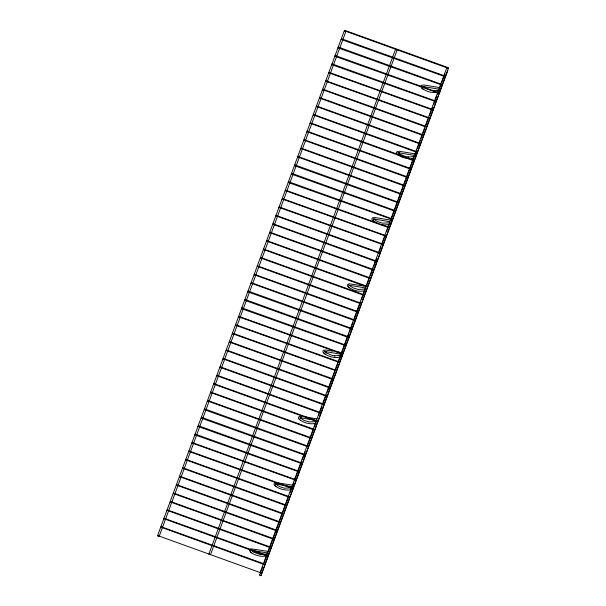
<?xml version="1.0" encoding="UTF-8"?>
<svg xmlns="http://www.w3.org/2000/svg" width="606" height="606" viewBox="0 0 606 606"><rect width="100%" height="100%" fill="white"/><g stroke="black" fill="none" stroke-linecap="round" stroke-linejoin="round"><path stroke-width="0.91" d="M342.231 355.76L341.822 356.873M366.728 289.501L366.319 290.622M391.234 223.25L390.817 224.364M160.817 527.485L161.105 526.697L264.822 564.08L264.595 564.678L160.938 527.197M163.931 519.069L164.218 518.282L267.935 555.664L267.7 556.263L164.052 518.789M167.067 510.616L167.332 509.866L271.049 547.256L270.814 547.847L167.165 510.373M170.18 502.207L170.445 501.45L274.162 538.84L273.927 539.431L170.271 501.957M173.286 493.792L173.551 493.042L277.268 530.424L277.04 531.023L173.384 493.542M176.399 485.376L176.664 484.626L280.381 522.016L280.146 522.607L176.498 485.133M179.482 477.005L179.777 476.21L283.494 513.6L283.26 514.191L179.603 476.717M182.595 468.589L182.883 467.802L286.6 505.184L286.373 505.783L182.717 468.302M185.701 460.174L185.997 459.386L289.713 496.768L289.479 497.367L185.83 459.893M188.845 451.728L189.11 450.97L292.88 488.163L292.713 488.671L188.936 451.478M191.951 443.312L192.216 442.562L295.993 479.755L295.826 480.255L192.049 443.062M195.064 434.896L195.329 434.146L299.106 471.339L298.94 471.847L195.041 434.934L195.329 434.146M198.147 426.518L198.442 425.73L302.159 463.12L301.924 463.711L198.147 426.518L198.442 425.73M201.26 418.11L201.548 417.322L305.265 454.705L305.038 455.303L201.26 418.11L201.548 417.322M204.374 409.694L204.661 408.906L308.378 446.289L308.143 446.887L204.374 409.694L204.661 408.906M207.479 401.278L207.775 400.49L311.492 437.88L311.257 438.471L207.608 400.998M210.615 392.832L210.888 392.082L314.597 429.465L314.37 430.063L210.714 392.582M213.729 384.416L213.994 383.666L317.711 421.049L317.476 421.647L213.827 384.174M216.842 376L217.107 375.25L320.824 412.641L320.589 413.231L216.94 375.758M219.925 367.63L220.22 366.835L323.937 404.225L323.702 404.816L220.046 367.342M223.038 359.214L223.326 358.426L327.043 395.809L326.816 396.407L223.16 358.926M226.144 350.798L226.439 350.01L330.156 387.401L329.922 387.992L226.273 350.518M229.288 342.352L229.553 341.595L333.27 378.985L333.035 379.576L229.379 342.102M232.393 333.936L232.659 333.186L336.436 370.38L336.269 370.88L232.492 333.686M235.507 325.52L235.772 324.771L339.549 361.964L339.383 362.471L235.605 325.278M238.62 317.112L238.885 316.355L342.655 353.548L342.488 354.055L238.711 316.862M241.703 308.734L241.991 307.946L345.768 345.14L345.602 345.64L241.703 308.734L241.991 307.946M244.816 300.318L245.104 299.531L348.821 336.913L348.586 337.512L244.816 300.318L245.104 299.531M247.922 291.903L248.218 291.115L351.935 328.505L351.7 329.096L247.922 291.903L248.218 291.115M251.058 283.456L251.323 282.707L355.04 320.089L354.813 320.688L251.157 283.207M254.172 275.041L254.437 274.291L358.154 311.673L357.919 312.272L254.27 274.798M257.285 266.625L257.55 265.875L361.267 303.265L361.032 303.856L257.383 266.382M260.398 258.217L260.663 257.467L364.38 294.849L364.145 295.448L260.489 257.967M263.481 249.839L263.769 249.051L367.486 286.433L367.251 287.032L263.602 249.558M266.587 241.423L266.882 240.635L370.599 278.025L370.364 278.616L266.716 241.143M269.7 233.015L269.996 232.219L373.713 269.609L373.478 270.2L269.821 232.727M272.836 224.561L273.101 223.811L376.818 261.194L376.591 261.792L272.935 224.318M275.95 216.145L276.215 215.395L379.932 252.785L379.697 253.376L276.048 215.903M279.063 207.737L279.328 206.979L383.098 244.173L382.931 244.68L279.154 207.487M282.169 199.321L282.434 198.571L386.211 235.764L386.045 236.264L282.267 199.071M285.259 190.943L285.547 190.155L389.325 227.348L389.158 227.856L285.381 190.663M288.365 182.527L288.661 181.739L392.438 218.933L392.264 219.44L288.365 182.527L288.661 181.739M291.478 174.119L291.766 173.331L395.483 210.714L395.256 211.312L291.478 174.119L291.766 173.331M294.614 165.665L294.88 164.915L398.596 202.298L398.362 202.896L294.592 165.703L294.88 164.915M297.728 157.257L297.993 156.499L401.71 193.89L401.475 194.481L297.826 157.007M300.834 148.841L301.106 148.091L404.816 185.474L404.588 186.072L300.932 148.591M303.947 140.425L304.212 139.675L407.929 177.058L407.694 177.656L304.045 140.183M307.03 132.047L307.325 131.26L411.042 168.65L410.807 169.241L307.159 131.767M310.143 123.639L310.439 122.851L414.156 160.234L413.921 160.832L310.264 123.351M313.257 115.223L313.544 114.436L417.261 151.818L417.034 152.417L313.378 114.943M316.393 106.77L316.658 106.02L420.375 143.41L420.14 144.001L316.491 106.527M319.506 98.361L319.771 97.604L423.488 134.994L423.253 135.585L319.597 98.111M322.612 89.946L322.877 89.196L426.594 126.578L426.366 127.177L322.71 89.703M325.725 81.53L325.99 80.78L429.768 117.973L429.601 118.481L325.823 81.287M328.808 73.159L329.103 72.364L432.873 109.557L432.707 110.065L328.929 72.871M331.921 64.744L332.209 63.956L435.987 101.149L435.82 101.649L331.921 64.744L332.209 63.956M335.035 56.328L335.323 55.54L439.1 92.733L438.933 93.241L335.035 56.328L335.323 55.54M338.171 47.882L338.436 47.124L442.153 84.514L441.918 85.105L338.14 47.912L338.436 47.124M341.276 39.466L341.542 38.716L445.258 76.098L445.031 76.697L341.254 39.504L341.542 38.716M344.39 31.05L344.655 30.3L448.372 67.683L448.137 68.281L344.488 30.808M292.592 488.951L292.88 488.163M295.728 480.505L295.993 479.755M298.841 472.089L299.106 471.339M336.171 371.13L336.436 370.38M339.284 362.714L339.549 361.964M342.39 354.298L342.655 353.548M345.503 345.89L345.768 345.14M382.833 244.93L383.098 244.173M385.946 236.514L386.211 235.764M389.06 228.098L389.325 227.348M392.143 219.72L392.438 218.933M429.502 118.723L429.768 117.973M432.608 110.315L432.873 109.557M435.699 101.937L435.987 101.149M438.805 93.521L439.1 92.733M157.545 535.749L344.2 30.944L345.064 31.012L345.837 31.527L159.181 536.333C157.136 536.424 158.045 534.78 157.825 535.613L261.512 573.049L261.648 572.579M209.184 553.248L395.513 49.328L396.377 49.404L397.15 49.919L210.82 553.839M260.163 572.526L446.819 67.721L447.682 67.789L448.455 68.304L261.8 573.109L260.163 572.526L261.8 573.109M447.728 70.576L261.004 575.7L259.641 575.041L262.595 567.057M264.231 562.618L266.201 557.3M268.496 551.089L281.949 514.714M282.934 512.055L285.229 505.843M285.88 504.071L288.183 497.859M290.145 492.534L291.13 489.875M292.115 487.209L293.758 482.777M294.41 480.997L297.364 473.013M298.023 471.241L301.629 461.484M302.288 459.712L305.235 451.72M307.863 444.63L309.499 440.191M310.817 436.638L313.113 430.434M314.423 426.882L316.067 422.45M318.688 415.352L321.968 406.474M322.953 403.816L326.233 394.945M327.217 392.279L331.808 379.864M332.792 377.197L334.762 371.879M335.747 369.213L337.716 363.895M338.701 361.229L348.867 333.732M349.526 331.952L353.131 322.195M354.442 318.65L359.691 304.454M361.661 299.129L362.646 296.47M363.63 293.804L365.274 289.373M366.585 285.82L368.88 279.608M370.19 276.063L373.144 268.079M373.804 266.299L376.75 258.315M379.379 251.217L381.015 246.786M382.333 243.233L384.628 237.022M386.59 231.704L387.575 229.038M388.234 227.265L389.878 222.834M390.855 220.167L406.278 178.475M407.262 175.808L412.512 161.613M413.163 159.84L416.776 150.083M417.428 148.311L420.382 140.319M421.041 138.547L424.647 128.79M425.957 125.237L428.253 119.034M429.571 115.481L432.517 107.497M433.835 103.952L436.782 95.96M437.441 94.188L439.085 89.756M439.736 87.976L440.395 86.203M441.706 82.658L444.986 73.781M440.145 89.324L440.479 88.87M391.15 221.834L391.476 221.379M268.655 553.119L268.981 552.657M420.905 86.105L421.7 85.226L424.2 85.045L439.426 87.575M439.812 91.854L440.221 91.4M415.315 158.105L415.724 157.658L415.33 156.507M317.324 423.132L317.733 422.677M373.834 218.88L373.402 219.334L375.091 219.167L374.622 219.137L389.847 221.667M300.341 417.648L299.902 418.102L301.599 417.935L301.121 417.905L314.506 420.125M422.397 86.825L424.094 86.65L423.617 86.628L439.767 89.309M251.581 550.437L250.907 550.619L251.028 549.847L253.482 552.119L260.035 554.467L267.761 554.013M259.641 575.041L261.277 575.632M433.51 90.855L439.252 90.218M435.684 92.309C431.139 93.044 426.518 91.294 422.746 88.87M413.936 156.568L407.967 157.106L408.444 157.136L405.414 156.545L399.18 153.818L399.528 154.083L398.021 152.311L397.9 153.083L399.596 152.909L399.119 152.879L415.648 155.583M411.186 158.567L413.663 158.287M390.256 222.735L382.53 223.19L377.523 221.584L373.637 219.061M389.166 224.546L383.84 225L380.333 224.379M364.933 289.077L358.032 289.441L353.025 287.842L349.139 285.312M364.668 290.804C358.714 292.13 351.904 290.441 347.579 286.108L347.405 284.873L349.011 283.782L364.085 286.032M341.254 355.245L334.474 355.873L334.951 355.904L331.914 355.313L325.687 352.586L326.036 352.851L324.528 351.079L324.399 351.851L326.096 351.677L325.619 351.647L341.769 354.336M340.163 357.055C334.845 358.351 329.217 356.896 324.748 353.896M315.938 421.594L309.037 421.958L304.03 420.352L300.144 417.829M315.665 423.314C310.348 424.601 304.712 423.147 300.25 420.147M291.441 487.845L284.532 488.209L279.525 486.61L275.647 484.08M292.819 489.39C286.994 490.883 280.684 489.83 275.753 486.406M266.67 555.823C261.353 557.111 255.717 555.664 251.255 552.664M409.527 158.749L403.119 157.575L398.248 155.128M301.705 416.33L299.205 416.504L298.41 417.39L298.584 418.617L300.599 420.42M415.845 153.985L399.225 151.273L397.203 151.477L396.407 152.364L396.582 153.598M391.347 220.243L375.205 217.562L372.698 217.736L371.91 218.622L372.084 219.849L376.94 223.16M365.342 287.918L350.116 285.396L350.594 285.418L348.904 285.593L349.026 284.828M333.141 351.207L326.202 350.071L323.702 350.245L322.907 351.132L323.081 352.366L325.104 354.162M335.906 351.669L342.352 352.753M305.886 416.996L316.93 418.86M293.357 485.27L275.518 482.55L274.268 483.217L273.95 484.285L276.101 486.671M292.774 486.845L276.624 484.164L277.101 484.186L275.404 484.361L275.525 483.588M267.935 551.369L251.013 548.801L249.77 549.475L249.445 550.543L251.604 552.93M254.459 550.778L267.352 552.945M157.818 535.674L159.181 536.333M209.123 554.066L210.487 554.725L208.85 554.134M396.286 49.843L395.513 49.328M420.943 86.756L422.132 88.393M372.698 220.576L373.137 220.91M348.2 286.827L349.601 287.903M323.702 353.086L324.134 353.419M299.197 419.344L299.637 419.678M274.7 485.595L275.139 485.929M250.202 551.854L250.642 552.187M423.677 87.559L422.64 86.544M421.693 88.059L423.094 89.135M397.634 154.651L398.596 155.394"/></g></svg>
